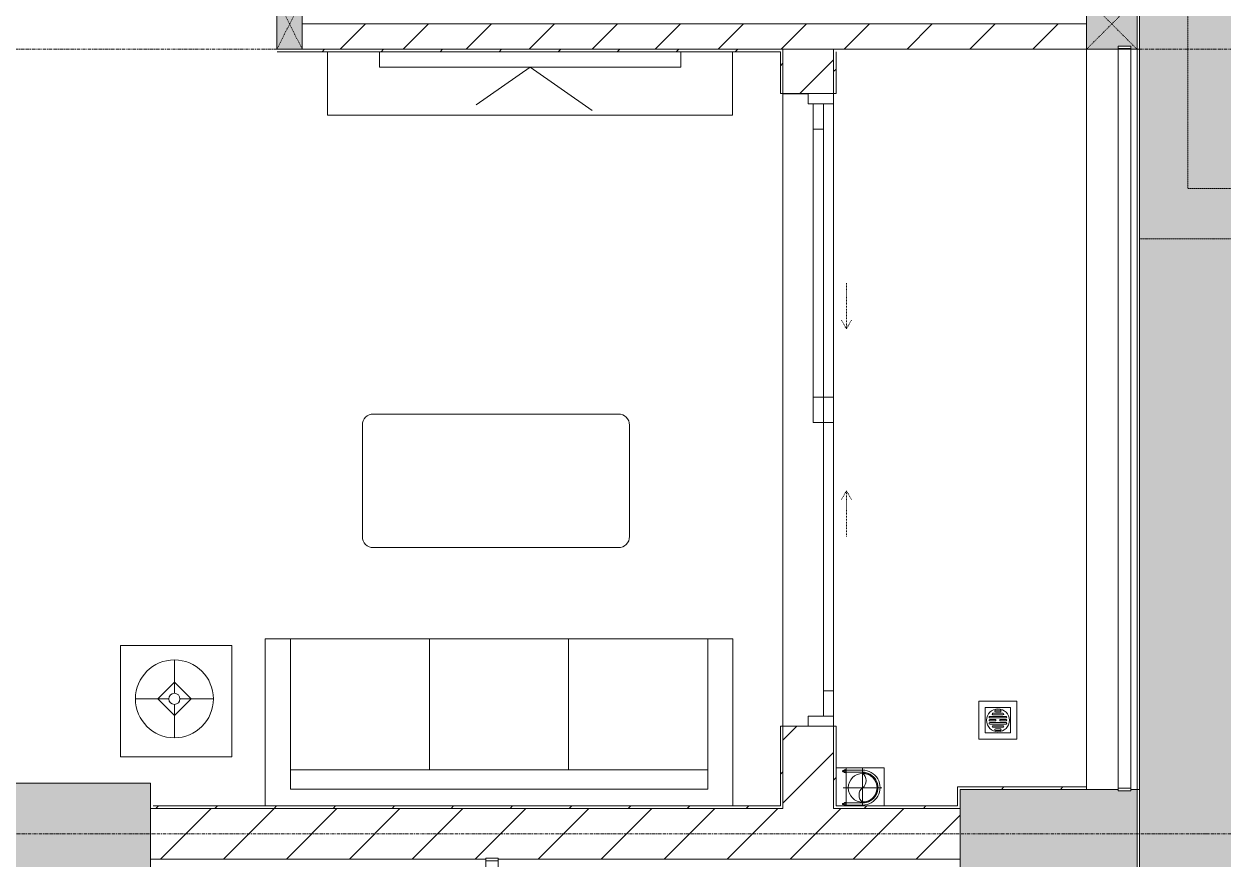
# Model space of a CAD drawing. Header units: millimetres. Extents: x 5357 to 259384, y -16348 to 109893.
# Drawn here: x 122853 to 127592, y 45237 to 48537 of the extents above; entities that cross this region are included whole.
import ezdxf

# ---------------------------------------------------------------- set-up
doc = ezdxf.new("R2010")
doc.units = ezdxf.units.MM
for name, pattern in [('Dash', [6, 3, -3]), ('Grid Line', [22.225, 12.7, -3.175, 3.175, -3.175]), ('IMPORT-CENTER _3_', [10.16, 6.35, -1.27, 1.27, -1.27]), ('IMPORT-NCV_MAT BANG DAM SAN TANG 1$0$BEAM HIDEN_DBIM', [1.5875, 1.058333, -0.529167])]:
    doc.linetypes.add(name, pattern=pattern)
for name, color, linetype, lineweight in [('0-1', 7, 'Continuous', 5), ('A-DOOR', 31, 'Continuous', 9), ('A-DOOR-FRAM', 31, 'Continuous', 9), ('A-DOOR-HDLN', 31, 'Dash', 9), ('A-FLOR-1', 53, 'Continuous', 9), ('A-FLOR-HRAL', 11, 'Continuous', 9), ('A-FLOR-HRAL-1', 254, 'Continuous', 9), ('A-FLOR-HRAL-2', 53, 'Continuous', 9), ('A-FLOR-PATT', 8, 'Continuous', 9), ('A-WALL', 113, 'Continuous', 9), ('A-WALL-1', 9, 'Continuous', 18), ('A-WALL-3', 113, 'Continuous', 18), ('A-WALL-PATT', 111, 'Continuous', 9), ('A-WALL-PATT-1', 10, 'Continuous', 9), ('A-WALL-PATT-2', 53, 'Continuous', 9), ('G-IMPT', 8, 'Continuous', 9), ('G-IMPT-2', 8, 'IMPORT-CENTER _3_', 9), ('G-IMPT-3', 8, 'IMPORT-NCV_MAT BANG DAM SAN TANG 1$0$BEAM HIDEN_DBIM', 9), ('I-FURN', 30, 'Continuous', 9), ('I-FURN-1', 254, 'Continuous', 9), ('I-WALL-1', 9, 'Continuous', 18), ('M-EQPM', 50, 'Continuous', 9), ('S-COLS-1', 253, 'Continuous', 5), ('S-COLS-2', 9, 'Continuous', 18), ('S-COLS-3', 53, 'Continuous', 9), ('S-COLS-4', 254, 'Continuous', 9), ('S-COLS-5', 52, 'Continuous', 18), ('S-COLS-6', 52, 'Dash', 9), ('S-COLS-HDLN', 52, 'Dash', 9), ('S-COLS-HDLN-1', 53, 'Dash', 9), ('S-GRID-1', 1, 'Grid Line', 9)]:
    doc.layers.add(name, color=color, linetype=linetype, lineweight=lineweight)
pattern_1 = [(45, (0, 0), (-124.4508, 124.4508), [])]
pattern_2 = [(45, (0, 0), (-116.67262, 116.67262), [])]

# ---------------------------------------------------------------- blocks, each defined once
blk = doc.blocks.new('M_Concrete-Rectangular-Column2 - 400x1300-812637-TKCS_MB CẢNH QUAN CÂY XANH')
at = {"layer": 'S-COLS-3'}
blk.add_hatch(color=256, dxfattribs=at).paths.add_polyline_path([(-650, 200), (-650, -200), (650, -200), (650, 200), (163.7, 200)])
at = {"layer": 'S-COLS-2'}
for p, q in [((-650, 200), (650, 200)), ((-650, -200), (-650, 200)), ((650, 200), (650, -200)), ((650, -200), (-650, -200))]:
    blk.add_line(p, q, dxfattribs=at)
blk = doc.blocks.new('NCV_TKTC_KET CAU_rvt-1-TKCS_MB CẢNH QUAN CÂY XANH')
at = {"layer": 'S-COLS-1'}
blk.add_hatch(color=256, dxfattribs=at).paths.add_polyline_path([(127227.6, 45161.9), (127252.6, 45161.9), (127252.6, 45511.9), (127227.6, 45511.9), (127227.6, 45506.9), (127177.6, 45506.9), (127177.6, 45511.9), (126552.6, 45511.9), (126552.6, 45161.9), (127177.6, 45161.9)])
at = {"layer": 'S-COLS-2'}
for p, q in [((127177.6, 45511.9), (126552.6, 45511.9)), ((126552.6, 45511.9), (126552.6, 45161.9)), ((127252.6, 45511.9), (127227.6, 45511.9)), ((127252.6, 45161.9), (127252.6, 45511.9))]:
    blk.add_line(p, q, dxfattribs=at)
at = {"layer": 'S-COLS-3'}
blk.add_blockref('M_Concrete-Rectangular-Column2 - 400x1300-812637-TKCS_MB CẢNH QUAN CÂY XANH', (122702.6, 45336.9), dxfattribs=at)
blk = doc.blocks.new('G1_SOF - BO TRU - 100x200-V59-TKCS_MB CẢNH QUAN CÂY XANH')
at = {"layer": 'S-COLS-3'}
blk.add_hatch(color=256, dxfattribs=at).paths.add_polyline_path([(-50, -100), (50, -100), (50, 100), (-50, 100)])
at = {"layer": 'S-COLS-2'}
for p, q in [((-50, 100), (50, 100)), ((-50, -100), (-50, 100)), ((50, 100), (50, -100)), ((50, -100), (-50, -100))]:
    blk.add_line(p, q, dxfattribs=at)
at = {"layer": 'S-COLS-HDLN-1'}
for p, q in [((50, -100), (-50, 100)), ((-50, -100), (50, 100))]:
    blk.add_line(p, q, dxfattribs=at)
blk = doc.blocks.new('LOBBY_SOFA_1 - LOBBY_SOFA_1-851489-TKCS_MB CẢNH QUAN CÂY XANH')
at = {"layer": 'I-FURN'}
for p, q in [((-2128.3, 1548.5), (-1160.3, 1548.5)), ((-2172.3, 1064.5), (-2172.3, 1504.5)), ((-1116.3, 1504.5), (-1116.3, 1064.5)), ((-1160.3, 1020.5), (-2128.3, 1020.5)), ((-2688.2, 633.5), (-3128.2, 633.5)), ((-3128.2, 633.5), (-3128.2, 193.5)), ((-2688.2, 193.5), (-2688.2, 633.5)), ((-2556, 660), (-708, 660)), ((-2556, 0), (-2556, 660)), ((-2457, 66), (-2457, 660)), ((-1907, 143), (-1907, 660)), ((-1357, 143), (-1357, 660)), ((-807, 660), (-807, 66)), ((-708, 660), (-708, 0)), ((-2915.4, 445), (-2915.4, 577)), ((-2981.4, 423), (-2915.4, 489)), ((-2915.4, 489), (-2849.4, 423)), ((-2937.4, 423), (-3069.4, 423)), ((-2915.4, 357), (-2981.4, 423)), ((-2849.4, 423), (-2915.4, 357)), ((-2915.4, 269), (-2915.4, 401)), ((-2893.4, 423), (-2761.4, 423)), ((-3128.2, 193.5), (-2688.2, 193.5)), ((-807, 143), (-2457, 143)), ((-807, 66), (-2457, 66))]:
    blk.add_line(p, q, dxfattribs=at)
for radius in [154, 22]:
    blk.add_circle((-2915.4, 423), radius, dxfattribs=at)
for centre, start, end in [((-2128.3, 1504.5), 90, 180), ((-1160.3, 1504.5), 0, 90), ((-2128.3, 1064.5), 180, 270), ((-1160.3, 1064.5), 270, 0)]:
    blk.add_arc(centre, 44, start, end, dxfattribs=at)
at = {"layer": 'I-FURN-1'}
for p, q in [((-2128.3, 1548.5), (-1160.3, 1548.5)), ((-2172.3, 1064.5), (-2172.3, 1504.5)), ((-1116.3, 1504.5), (-1116.3, 1064.5)), ((-1160.3, 1020.5), (-2128.3, 1020.5)), ((-3128.2, 633.5), (-2688.2, 633.5)), ((-3128.2, 193.5), (-3128.2, 633.5)), ((-2688.2, 633.5), (-2688.2, 193.5)), ((-2556, 660), (-708, 660)), ((-2556, 0), (-2556, 660)), ((-708, 660), (-708, 0)), ((-2688.2, 193.5), (-3128.2, 193.5))]:
    blk.add_line(p, q, dxfattribs=at)
for centre, start, end in [((-2128.3, 1504.5), 90, 180), ((-1160.3, 1504.5), 0, 90), ((-2128.3, 1064.5), 180, 270), ((-1160.3, 1064.5), 270, 0)]:
    blk.add_arc(centre, 44, start, end, dxfattribs=at)
blk = doc.blocks.new('RES_BAN AN - RES_BAN AN-850636-TKCS_MB CẢNH QUAN CÂY XANH')
at = {"layer": 'I-FURN-1'}
for p, q in [((0, 250), (1600, 250)), ((0, 0), (0, 250)), ((1600, 250), (1600, 0))]:
    blk.add_line(p, q, dxfattribs=at)
blk = doc.blocks.new('KE TIVI-2 - KE TIVI-2-850637-TKCS_MB CẢNH QUAN CÂY XANH')
at = {"layer": 'I-FURN-1'}
for p, q in [((0, 60), (-245.7, 232.1)), ((213, 209.1), (0, 60)), ((-595.6, 60), (595.6, 60)), ((-595.6, 0), (-595.6, 60)), ((595.6, 60), (595.6, 0))]:
    blk.add_line(p, q, dxfattribs=at)
blk = doc.blocks.new('Railing - 50 x 10mm-457210-TKCS_MB CẢNH QUAN CÂY XANH')
at = {"layer": 'A-FLOR-HRAL-2'}
for p, q in [((25, 5), (-25, 5)), ((-25, 5), (-25, -5)), ((25, -5), (25, 5)), ((-25, -5), (25, -5))]:
    blk.add_line(p, q, dxfattribs=at)
blk = doc.blocks.new('Railing - Railing-852084-TKCS_MB CẢNH QUAN CÂY XANH')
at = {"layer": 'A-FLOR-HRAL-2'}
for p, q in [((101769.1, 35969.6), (101769.1, 34280.8)), ((101819.1, 34280.8), (101819.1, 35969.6))]:
    blk.add_line(p, q, dxfattribs=at)
at = {"extrusion": (0, 0, -1), "zscale": -1}
for p in [(-101794.1, 35974.6), (-101794.1, 34275.8)]:
    blk.add_blockref('Railing - 50 x 10mm-457210-TKCS_MB CẢNH QUAN CÂY XANH', p, dxfattribs=at)
blk = doc.blocks.new('NCV_TKTC_TANG 1_rvt-1-TKCS_MB CẢNH QUAN CÂY XANH')
at = {"layer": 'A-WALL-PATT-1'}
h = blk.add_hatch(dxfattribs=at)
h.set_pattern_fill('FP_2', color=256, style=0, pattern_type=2)
h.set_pattern_definition(pattern_1)
h.paths.add_polyline_path([(123952.6, 48436.9), (127052.6, 48436.9), (127052.6, 48536.9), (123952.6, 48536.9)])
at = {"layer": 'A-WALL-PATT-2'}
h = blk.add_hatch(dxfattribs=at)
h.set_pattern_fill('FP_10', color=256, style=0, pattern_type=2)
h.set_pattern_definition(pattern_2)
h.paths.add_polyline_path([(125852.6, 48426.9), (125852.6, 48436.9), (123852.9, 48436.9), (123852.9, 48426.9), (125842.6, 48426.9)])
h = blk.add_hatch(dxfattribs=at)
h.set_pattern_fill('FP_10', color=256, style=0, pattern_type=2)
h.set_pattern_definition(pattern_2)
h.paths.add_polyline_path([(125842.6, 45446.9), (125852.6, 45446.9), (125852.6, 45762.4), (125842.6, 45762.4)])
h.paths.add_polyline_path([(125852.6, 48262.4), (125852.6, 48426.9), (125842.6, 48426.9), (125842.6, 48262.4)])
h = blk.add_hatch(dxfattribs=at)
h.set_pattern_fill('FP_10', color=256, style=0, pattern_type=2)
h.set_pattern_definition(pattern_2)
h.paths.add_polyline_path([(126062.6, 45436.9), (126062.6, 45761.9), (126052.6, 45761.9), (126052.6, 45436.9)])
h.paths.add_polyline_path([(126062.6, 48261.9), (126062.6, 48426.9), (126052.6, 48426.9), (126052.6, 48261.9)])
h = blk.add_hatch(dxfattribs=at)
h.set_pattern_fill('FP_10', color=256, style=0, pattern_type=2)
h.set_pattern_definition(pattern_2)
h.paths.add_polyline_path([(126552.6, 45511.9), (127052.6, 45511.9), (127052.6, 45521.9), (126542.6, 45521.9), (126542.6, 45511.9)])
h = blk.add_hatch(dxfattribs=at)
h.set_pattern_fill('FP_10', color=256, style=0, pattern_type=2)
h.set_pattern_definition(pattern_2)
h.paths.add_polyline_path([(123352.6, 45436.9), (125852.6, 45436.9), (125852.6, 45446.9), (123352.6, 45446.9)])
h = blk.add_hatch(dxfattribs=at)
h.set_pattern_fill('FP_10', color=256, style=0, pattern_type=2)
h.set_pattern_definition(pattern_2)
h.paths.add_polyline_path([(126552.6, 45436.9), (126552.6, 45446.9), (126062.6, 45446.9), (126062.6, 45436.9), (126400.5, 45436.9)])
at = {"layer": 'A-FLOR-1'}
for p, q in [((125852.6, 45762.4), (125852.6, 48261.9)), ((125952.6, 48260.3), (125852.6, 48260.3)), ((125852.6, 48260.3), (125852.6, 45762.4)), ((126052.6, 47061.9), (126052.6, 48221.9))]:
    blk.add_line(p, q, dxfattribs=at)
at = {"layer": 'A-WALL-1'}
for p, q in [((127052.6, 48536.9), (123952.6, 48536.9)), ((127052.6, 48436.9), (127052.6, 48536.9)), ((123952.6, 48436.9), (127052.6, 48436.9))]:
    blk.add_line(p, q, dxfattribs=at)
at = {"layer": 'I-WALL-1'}
for p, q in [((123852.9, 48426.9), (125842.6, 48426.9)), ((125852.6, 48436.9), (123952.6, 48436.9)), ((125842.6, 48426.9), (125842.6, 48262.4)), ((125852.6, 48426.9), (125852.6, 48436.9)), ((125852.6, 48262.4), (125852.6, 48426.9)), ((126052.6, 48426.9), (126052.6, 48261.9)), ((126062.6, 48261.9), (126062.6, 48426.9)), ((125842.6, 48262.4), (125852.6, 48262.4)), ((126052.6, 48261.9), (126062.6, 48261.9)), ((125842.6, 45762.4), (125842.6, 45446.9)), ((125852.6, 45762.4), (125842.6, 45762.4)), ((125852.6, 45446.9), (125852.6, 45762.4)), ((126052.6, 45761.9), (126052.6, 45436.9)), ((126062.6, 45761.9), (126052.6, 45761.9)), ((126062.6, 45446.9), (126062.6, 45761.9)), ((127052.6, 45521.9), (126542.6, 45521.9)), ((126542.6, 45521.9), (126542.6, 45511.9)), ((126542.6, 45511.9), (126542.6, 45446.9)), ((126552.6, 45511.9), (127052.6, 45511.9)), ((126552.6, 45446.9), (126552.6, 45511.9)), ((127052.6, 45511.9), (127052.6, 45521.9)), ((123352.6, 45436.9), (125852.6, 45436.9)), ((125842.6, 45446.9), (123362.6, 45446.9)), ((125852.6, 45436.9), (125852.6, 45446.9)), ((126052.6, 45436.9), (126062.6, 45436.9)), ((126542.6, 45446.9), (126062.6, 45446.9)), ((126062.6, 45436.9), (126552.6, 45436.9)), ((126552.6, 45436.9), (126552.6, 45446.9))]:
    blk.add_line(p, q, dxfattribs=at)
at = {"layer": 'A-FLOR-HRAL-1'}
blk.add_blockref('Railing - Railing-852084-TKCS_MB CẢNH QUAN CÂY XANH', (22908.5, 9260.7), dxfattribs=at)
at = {"layer": 'I-FURN-1', "rotation": 180}
for name, p in [('RES_BAN AN - RES_BAN AN-850636-TKCS_MB CẢNH QUAN CÂY XANH', (125652.9, 48426.9)), ('KE TIVI-2 - KE TIVI-2-850637-TKCS_MB CẢNH QUAN CÂY XANH', (124852.9, 48426.9))]:
    blk.add_blockref(name, p, dxfattribs=at)
at = {"layer": 'I-FURN-1'}
blk.add_blockref('LOBBY_SOFA_1 - LOBBY_SOFA_1-851489-TKCS_MB CẢNH QUAN CÂY XANH', (126362.6, 45446.9), dxfattribs=at)
at = {"layer": 'S-COLS-4', "rotation": 180}
blk.add_blockref('G1_SOF - BO TRU - 100x200-V59-TKCS_MB CẢNH QUAN CÂY XANH', (123902.6, 48536.9), dxfattribs=at)
blk = doc.blocks.new('TKTC_XREF_251221_MB TANG 1 - TKTC_XREF_260130_MB TANG 1_dwg_THU NUOC - THU NUOC-444531-TKCS_MB TẦNG 1-4202124-TKCS_MB CẢNH QUAN CÂY XANH')
at = {"layer": 'M-EQPM'}
for p, q in [((-23.3, 10.8), (40.9, 10.8)), ((40.9, 4.8), (-23.3, 4.8)), ((-11, 23.3), (28.5, 23.3)), ((28.5, 17.3), (-11, 17.3)), ((-1.1, 35.6), (18.5, 35.6)), ((18.5, 29.6), (-1.1, 29.6)), ((-23.3, -13.6), (40.9, -13.6)), ((40.9, -19.6), (-23.3, -19.6)), ((-11, -26.1), (28.5, -26.1)), ((28.5, -32.1), (-11, -32.1)), ((-1.1, -38.5), (18.5, -38.5)), ((18.5, -44.5), (-1.1, -44.5))]:
    blk.add_line(p, q, dxfattribs=at)
at = {"layer": 'M-EQPM', "flags": 128}
for points in [[(83.7, -79.4), (83.7, 70.6), (-66.3, 70.6), (-66.3, -79.4)], [(58.7, -54.4), (58.7, 45.6), (-41.3, 45.6), (-41.3, -54.4)]]:
    blk.add_lwpolyline(points, close=True, dxfattribs=at)
for points in [[(-23.3, -1.2), (0.7, -1.2), (0.7, -7.2), (-23.3, -7.2)], [(40.9, -7.2), (16.7, -7.2), (16.7, -1.2), (40.9, -1.2)]]:
    blk.add_lwpolyline(points, dxfattribs=at)
at = {"layer": 'M-EQPM'}
for centre, radius, start, end in [((8.7, -4.4), 45, 360, 180), ((8.7, -4.4), 45, 360, 180), ((-23.3, 7.8), 3, 90, 270), ((-11, 20.3), 3, 90, 270), ((-1.1, 32.6), 3, 90, 270), ((18.5, 32.6), 3, 270, 90), ((28.5, 20.3), 3, 270, 90), ((40.9, 7.8), 3, 270, 90), ((8.7, -4.4), 45, 180, 360), ((8.7, -4.4), 45, 180, 360), ((-23.3, -4.2), 3, 90, 270), ((-23.3, -16.6), 3, 90, 270), ((-11, -29.1), 3, 90, 270), ((-1.1, -41.5), 3, 90, 270), ((18.5, -41.5), 3, 270, 90), ((28.5, -29.1), 3, 270, 90), ((40.9, -4.2), 3, 270, 90), ((40.9, -16.6), 3, 270, 90)]:
    blk.add_arc(centre, radius, start, end, dxfattribs=at)
blk = doc.blocks.new('TKTC_XREF_251221_MB TANG 1 - TKTC_XREF_260130_MB TANG 1_dwg_CUM U_DN100-V233-TKCS_MB CẢNH QUAN CÂY XANH')
at = {"layer": 'G-IMPT'}
blk.add_hatch(color=256, dxfattribs=at).paths.add_polyline_path([(0, 61), (15.8, 58.9), (30.5, 52.8), (43.1, 43.1), (52.8, 30.5), (58.9, 15.8), (61, 0), (58.9, -15.8), (52.8, -30.5), (43.1, -43.1), (30.5, -52.8), (15.8, -58.9), (0, -61), (0, -57), (14.8, -55.1), (28.5, -49.4), (40.3, -40.3), (49.4, -28.5), (55.1, -14.8), (57, 0), (55.1, 14.8), (49.4, 28.5), (40.3, 40.3), (28.5, 49.4), (14.8, 55.1), (0, 57)])
for p, q in [((-79.1, 66.6), (-79.1, 63.4)), ((-76.6, 66.6), (-76.6, 63.4)), ((-74.6, 66.6), (-74.6, 63.4)), ((-72.7, 69.3), (-72.7, 60.7)), ((-66.9, 67.9), (-71.7, 67.9)), ((-66.9, 62.1), (-71.7, 62.1)), ((-66.9, 70.8), (-66.9, 72.7)), ((-65, 69), (0, 69)), ((-79.1, -63.4), (-79.1, -66.6)), ((-76.6, -63.4), (-76.6, -66.6)), ((-74.6, -63.4), (-74.6, -66.6)), ((-72.7, -60.7), (-72.7, -69.3)), ((-66.9, -62.1), (-71.7, -62.1)), ((-66.9, -67.9), (-71.7, -67.9)), ((-65, -69), (0, -69))]:
    blk.add_line(p, q, dxfattribs=at)
at = {"layer": 'G-IMPT', "flags": 128}
for points in [[(-72.7, 67.6), (-78.1, 67.6), (-78.1, 62.4), (-72.7, 62.4)], [(-71.7, 59.2), (-66.9, 59.2), (-66.9, 70.8), (-71.7, 70.8)], [(-65, 72.5), (-65, 57.3), (-66.9, 57.3), (-66.9, 59.2)], [(-65, 61), (0, 61), (0, 57)], [(-72.7, -62.4), (-78.1, -62.4), (-78.1, -67.6), (-72.7, -67.6)], [(-71.7, -70.8), (-66.9, -70.8), (-66.9, -59.2), (-71.7, -59.2)], [(-66.9, -59.2), (-66.9, -57.3), (-65, -57.3), (-65, -72.7), (-66.9, -72.7), (-66.9, -70.8)], [(-65, -61), (0, -61), (0, -57)]]:
    blk.add_lwpolyline(points, dxfattribs=at)
at = {"layer": 'G-IMPT'}
for centre, radius, start, end in [((-78.1, 66.6), 0.96, 90, 180), ((-78.1, 63.4), 0.96, 180, 270), ((-71.1, 69.3), 1.56, 112.6199, 247.3801), ((-67.9, 65), 4.8, 143.1301, 216.8699), ((-71.1, 60.7), 1.56, 112.6199, 247.3801), ((0, 0), 69, 270, 90), ((0, 0), 61, 270, 90), ((0, 0), 57, 270, 90), ((-78.1, -63.4), 0.96, 90, 180), ((-78.1, -66.6), 0.96, 180, 270), ((-71.1, -60.7), 1.56, 112.6199, 247.3801), ((-67.9, -65), 4.8, 143.1301, 216.8699), ((-71.1, -69.3), 1.56, 112.6199, 247.3801)]:
    blk.add_arc(centre, radius, start, end, dxfattribs=at)
blk = doc.blocks.new('TKTC_XREF_251221_MB TANG 1 - TKTC_XREF_260130_MB TANG 1_dwg_$cc-V234-TKCS_MB CẢNH QUAN CÂY XANH')
at = {"layer": 'G-IMPT'}
blk.add_circle((0, 0), 0.5, dxfattribs=at)
for centre, radius, start, end in [((0, 0), 0.5, 90, 270), ((0.188, 0.25), 0.313, 126.8699, 233.1301), ((-0.188, -0.25), 0.313, 306.8699, 53.1301)]:
    blk.add_arc(centre, radius, start, end, dxfattribs=at)
at = {"layer": 'G-IMPT-2'}
for p, q in [((0, -0.628), (0, 0.673)), ((-0.673, 0), (0.673, 0))]:
    blk.add_line(p, q, dxfattribs=at)
blk = doc.blocks.new('TKTC_XREF_251221_MB TANG 1 - TKTC_XREF_260130_MB TANG 1_dwg-4202109-TKCS_MB CẢNH QUAN CÂY XANH')
at = {"layer": 'G-IMPT', "flags": 128}
for points in [[(-77089.1, -355749.4), (-77049.2, -355749.7), (-77049.2, -355899.7)], [(-76899.4, -355899.7), (-76899.4, -355749.5), (-77049.1, -355749.5), (-77049.1, -355899.7)]]:
    blk.add_lwpolyline(points, dxfattribs=at)
at = {"extrusion": (0, 0, -1), "zscale": -1}
blk.add_blockref('TKTC_XREF_251221_MB TANG 1 - TKTC_XREF_260130_MB TANG 1_dwg_THU NUOC - THU NUOC-444531-TKCS_MB TẦNG 1-4202124-TKCS_MB CẢNH QUAN CÂY XANH', (76440.4, -355557), dxfattribs=at)
at = {"extrusion": (0, 0, -1)}
for name, p, xscale, yscale, zscale, rotation in [('TKTC_XREF_251221_MB TANG 1 - TKTC_XREF_260130_MB TANG 1_dwg_CUM U_DN100-V233-TKCS_MB CẢNH QUAN CÂY XANH', (76984.1, -355827.4), 0.9975000000000006, 0.9975000000000006, -0.9975000000000006, 180.000991338195), ('TKTC_XREF_251221_MB TANG 1 - TKTC_XREF_260130_MB TANG 1_dwg_$cc-V234-TKCS_MB CẢNH QUAN CÂY XANH', (76984.1, -355828.3), 113.7150000000073, 113.7150000000073, -113.7150000000073, 359.9990086636432)]:
    blk.add_blockref(name, p, dxfattribs=dict(at, xscale=xscale, yscale=yscale, zscale=zscale, rotation=rotation))
blk = doc.blocks.new('TKTC_XREF_251221_MB TANG 1 - TKTC_XREF_251221_MB TANG 1-2038492-TKCS_MB CẢNH QUAN CÂY XANH')
blk.add_blockref('TKTC_XREF_251221_MB TANG 1 - TKTC_XREF_260130_MB TANG 1_dwg-4202109-TKCS_MB CẢNH QUAN CÂY XANH', (169499.1, 384109.7))
blk = doc.blocks.new('TKCS_NAP THAM BE TU HOAI 1_260107 - TKCS_XREF_251221_NAP THAM BE TU HOAI 1_dwg-V430-TKCS_MB CẢNH QUAN CÂY XANH')
at = {"layer": 'G-IMPT'}
for p, q in [((-169657.4, 148869.5), (-170240.8, 148286.2)), ((-170240.8, 148869.5), (-169657.4, 148286.2)), ((-171257.4, 147069.6), (-171840.7, 146486.3)), ((-171840.7, 147069.6), (-171257.4, 146486.3)), ((-169657.4, 147068), (-170240.7, 146484.6)), ((-170240.7, 147068), (-169657.4, 146484.6)), ((-171257.4, 145669.6), (-171840.7, 145086.3)), ((-171840.7, 145669.6), (-171257.4, 145086.3))]:
    blk.add_line(p, q, dxfattribs=at)
at = {"layer": 'G-IMPT', "flags": 128}
for points in [[(-169649.1, 148277.8), (-170249.1, 148277.8), (-170249.1, 148877.8), (-169649.1, 148877.8)], [(-169699.1, 148327.8), (-170199.1, 148327.8), (-170199.1, 148827.8), (-169699.1, 148827.8)], [(-171249, 146477.9), (-171849, 146477.9), (-171849, 147077.9), (-171249, 147077.9)], [(-169649, 146476.3), (-170249, 146476.3), (-170249, 147076.3), (-169649, 147076.3)], [(-171299, 146527.9), (-171799, 146527.9), (-171799, 147027.9), (-171299, 147027.9)], [(-169699, 146526.3), (-170199, 146526.3), (-170199, 147026.3), (-169699, 147026.3)], [(-171249, 145077.9), (-171849, 145077.9), (-171849, 145677.9), (-171249, 145677.9)], [(-171299, 145127.9), (-171799, 145127.9), (-171799, 145627.9), (-171299, 145627.9)]]:
    blk.add_lwpolyline(points, close=True, dxfattribs=at)
at = {"layer": 'G-IMPT-3'}
for p, q in [((-173699, 147227.9), (-169699, 147227.9)), ((-173699, 147027.9), (-169699, 147027.9)), ((-171299, 147027.9), (-171299, 144427.9)), ((-171099, 147027.9), (-171099, 144427.9)), ((-173699, 145827.9), (-171299, 145827.9)), ((-173699, 145627.9), (-171299, 145627.9)), ((-173899, 144227.9), (-169509, 144227.9))]:
    blk.add_line(p, q, dxfattribs=at)
at = {"layer": 'G-IMPT-3', "flags": 128}
blk.add_lwpolyline([(-169499, 148277.5), (-169499, 149027.9), (-173899, 149027.9), (-173899, 144227.9)], dxfattribs=at)
blk.add_lwpolyline([(-173699, 144427.9), (-169699, 144427.9), (-169699, 148827.9), (-173699, 148827.9)], close=True, dxfattribs=at)
blk = doc.blocks.new('TKCS_NAP THAM BE TU HOAI 1_260107 - NẮP THĂM BỂ XLNT-2658699-TKCS_MB CẢNH QUAN CÂY XANH')
at = {"extrusion": (0, 0, -1), "zscale": -1, "rotation": 180}
blk.add_blockref('TKCS_NAP THAM BE TU HOAI 1_260107 - TKCS_XREF_251221_NAP THAM BE TU HOAI 1_dwg-V430-TKCS_MB CẢNH QUAN CÂY XANH', (-173899, 144227.9), dxfattribs=at)
blk = doc.blocks.new('G1_SOF - BO TRU - 200x200-3051103-TKCS_MB CẢNH QUAN CÂY XANH')
at = {"layer": 'S-COLS-HDLN'}
for p, q in [((-100, -100), (100, 100)), ((100, -100), (-100, 100))]:
    blk.add_line(p, q, dxfattribs=at)
blk = doc.blocks.new('Railing - 50 x 10mm-1251311-TKCS_MB CẢNH QUAN CÂY XANH')
at = {"layer": 'A-FLOR-HRAL'}
for p, q in [((25, 5), (-25, 5)), ((-25, 5), (-25, -5)), ((25, -5), (25, 5)), ((-25, -5), (25, -5))]:
    blk.add_line(p, q, dxfattribs=at)
blk = doc.blocks.new('Railing - Railing-3224954-TKCS_MB CẢNH QUAN CÂY XANH')
at = {"layer": 'A-FLOR-HRAL'}
for p, q in [((127177.6, 48436.9), (127177.6, 45516.9)), ((127227.6, 45516.9), (127227.6, 48436.9))]:
    blk.add_line(p, q, dxfattribs=at)
at = {"extrusion": (0, 0, -1), "zscale": -1}
for p in [(-127202.6, 48444.5), (-127202.6, 45511.9)]:
    blk.add_blockref('Railing - 50 x 10mm-1251311-TKCS_MB CẢNH QUAN CÂY XANH', p, dxfattribs=at)
blk = doc.blocks.new('DEG_02-DEG_03 - DEG_02-2500x2400mm-CỬA ĐI 02 CÁNH TRƯỢT-841416-TKCS_MB CẢNH QUAN CÂY XANH')
at = {"layer": 'A-DOOR'}
for p, q in [((-50, -60), (-50, -20)), ((-50, -20), (50, -20)), ((50, -20), (50, -60)), ((1110, -20), (50, -20)), ((1110, -60), (1110, -20)), ((1110, -20), (1210, -20)), ((1210, -20), (1210, -60)), ((-1210, -100), (-1210, -60)), ((-1210, -60), (-1110, -60)), ((-1110, -60), (-1110, -100)), ((-50, -60), (-1110, -60)), ((50, -60), (-50, -60)), ((-50, -100), (-50, -60)), ((-50, -60), (50, -60)), ((50, -60), (1110, -60)), ((50, -60), (50, -100)), ((1210, -60), (1110, -60)), ((-1110, -100), (-1210, -100)), ((-1110, -100), (-50, -100)), ((50, -100), (-50, -100))]:
    blk.add_line(p, q, dxfattribs=at)
at = {"layer": 'A-DOOR-FRAM'}
for p, q in [((-1250, 0), (-1210, 0)), ((-1250, -100), (-1250, 0)), ((-1210, 0), (-1210, -100)), ((1210, -100), (1210, 0)), ((1210, 0), (1250, 0)), ((1250, 0), (1250, -100)), ((-1210, -100), (-1250, -100)), ((1250, -100), (1210, -100))]:
    blk.add_line(p, q, dxfattribs=at)
at = {"layer": 'A-DOOR-HDLN'}
for p, q in [((-320.4, -151.1), (-355, -131.1)), ((320.4, -151.1), (355, -131.1)), ((-500.4, -151.1), (-320.4, -151.1)), ((-320.4, -151.1), (-355, -171.1)), ((320.4, -151.1), (355, -171.1)), ((500.4, -151.1), (320.4, -151.1))]:
    blk.add_line(p, q, dxfattribs=at)

msp = doc.modelspace()

# ---------------------------------------------------------------- hatches: boundary and pattern name
at = {"layer": 'A-FLOR-PATT'}
h = msp.add_hatch(dxfattribs=at)
h.set_pattern_fill('FP_23', color=256, style=0, pattern_type=2)
h.set_pattern_definition([(0, (167.64, 11.2), (558.8, 558.8), [83.82, -16.764, 22.352, -16.764, -419.1]), (0, (167.64, 11.2), (558.8, 558.8), [-139.7, 83.82, -335.28]), (0, (139.7, 27.94), (558.8, 558.8), [55.88, -41.91, 83.82, -41.91, -335.28]), (0, (139.7, 27.94), (558.8, 558.8), [-223.52, 55.88, -279.4]), (0, (335.3, 251.46), (558.8, 558.8), [69.85, -27.94, 69.85, -391.16]), (0, (55.9, 363.2), (558.8, 558.8), [27.94, -55.88, 27.94, -447.04]), (90, (111.76, 363.2), (-558.8, 558.8), [50.292, -508.508]), (90, (279.4, 27.94), (-558.8, 558.8), [55.88, -502.92]), (90, (419.1, 251.46), (-558.8, 558.8), [55.88, -502.92]), (45, (352.04, 22.35), (0, 558.7996), [55.88, -734.383]), (135, (206.76, 22.35), (-558.7996, 0), [55.88, -734.383]), (63.435, (335.28, 25.15), (-0.0005, 558.8001), [55.88, -1193.635]), (75.964, (307.34, 27.94), (-0.00237, 558.80038), [55.88, -2248.111]), (75.964, (447.04, 251.46), (-0.00237, 558.80038), [44.704, -2259.287]), (75.964, (122.94, 363.22), (-0.00237, 558.80038), [39.116, -2264.875]), (104.036, (251.46, 27.94), (0.00237, 558.80038), [55.88, -2248.111]), (104.036, (391.16, 251.46), (0.00237, 558.80038), [44.704, -2259.287]), (104.036, (100.58, 363.22), (0.00237, 558.80038), [39.116, -2264.875]), (116.565, (223.52, 25.15), (0.0005, 558.8001), [55.88, -1193.634])])
h.paths.add_polyline_path([(127279.7, 17346.9), (128821.3, 17348), (128913.1, 17354.5), (129012.7, 17373), (129095.6, 17396.9), (129203.1, 17443.5), (129291.6, 17495), (129356.5, 17541.1), (129431, 17607.6), (129497.5, 17682), (129555.2, 17763.4), (129603.5, 17850.8), (129641.7, 17943), (129669.3, 18038.9), (129686.7, 18149), (129691.6, 18236.9), (129691.6, 33727.4), (128462.6, 33727.4), (128462.6, 33737.4), (127262.6, 33737.4), (127262.6, 27336.9), (127252.6, 27336.9), (127252.6, 25721.9), (127262.6, 25721.9), (127262.6, 19136.9), (127252.6, 19136.9), (127252.6, 17346.9)])
h.paths.add_polyline_path([(127262.6, 37137.4), (129701.6, 37137.4), (129701.6, 40386.3), (129693.8, 40471.7), (129671.1, 40555.4), (129647.1, 40613.3), (129606.1, 40680.2), (129555.2, 40739.9), (129495.5, 40790.8), (129426.5, 40832.7), (129356.1, 40861.9), (129279.8, 40880.2), (129201.6, 40886.3), (128501.6, 40886.3), (128501.6, 61586.3), (129201.6, 61586.3), (129287, 61594.2), (129370.7, 61616.8), (129428.6, 61640.8), (129495.5, 61681.8), (129555.2, 61732.8), (129606.1, 61792.4), (129647.1, 61859.3), (129677.2, 61931.8), (129695.5, 62008.1), (129701.6, 62086.3), (129700.3, 74388.5), (129695.3, 74585.1), (129676.5, 74832.7), (129645.1, 75078.9), (129601.3, 75323.3), (129545.2, 75565.1), (129476.9, 75803.8), (129396.6, 76038.7), (129304.5, 76269.3), (129200.9, 76494.9), (129085.9, 76714.9), (128959, 76930.4), (128817.7, 77143.9), (128666.7, 77348.2), (128506.4, 77543.2), (128337.2, 77728.8), (128159.4, 77904.8), (127973.6, 78071), (127780.1, 78227), (127579.5, 78372.8), (127372.1, 78507.9), (127154.9, 78634.2), (126917.8, 78755.4), (126691.3, 78856.9), (126486.1, 78937.9), (126253.1, 79016.6), (126016.5, 79083.6), (125777.1, 79138.6), (125535.3, 79181.5), (125291.7, 79212.2), (125047, 79230.7), (124801.6, 79236.9), (118352.6, 79236.9), (118352.6, 78636.9), (118652.6, 78636.9), (118652.6, 78246.9), (122742.5, 78246.9), (122742.5, 78236.9), (122752.5, 78236.9), (122752.5, 79046.9), (125162.5, 79046.9), (125162.9, 78246.9), (127252.6, 78246.9), (127252.6, 76536.9), (127262.6, 76536.9), (127262.6, 69762.3), (127252.6, 69761.9), (127252.6, 68136.9), (127262.1, 68136.9), (127262.6, 61561.9), (127252.6, 61561.9), (127252.6, 59946.9), (127262.6, 59946.9), (127262.6, 53361.9), (127252.6, 53361.9), (127252.6, 51736.9), (127262.6, 51736.9), (127262.6, 45161.9), (127252.6, 45161.9), (127252.6, 43536.9), (127262.6, 43536.9), (127262.6, 37150.6)])
h.paths.add_polyline_path([(114552.6, 78246.9), (114552.6, 78636.9), (114552.6, 78639), (114552.6, 78649), (114852.6, 78649), (114852.6, 79318.2), (100352.6, 79318.2), (100172.4, 79311.5), (99993.1, 79291.8), (99836.3, 79264.3), (99668, 79222.6), (99503.1, 79169.4), (99342.2, 79104.8), (99165.7, 79017.6), (99035.8, 78943.1), (98891.7, 78846.8), (98754.7, 78740.6), (98625.3, 78625.3), (98504.2, 78501.2), (98392, 78369), (98301.8, 78246.9), (114542.6, 78246.9)])
at = {"layer": 'A-WALL-PATT'}
h = msp.add_hatch(dxfattribs=at)
h.set_pattern_fill('FP_1', color=256, style=0, pattern_type=2)
h.set_pattern_definition(pattern_1)
h.paths.add_polyline_path([(125852.6, 45436.9), (126052.6, 45436.9), (126052.6, 45761.9), (125852.6, 45761.9), (125852.6, 45721.9)])
h.paths.add_polyline_path([(125952.6, 48261.9), (126052.6, 48261.9), (126052.6, 48436.9), (125852.6, 48436.9), (125852.6, 48261.9)])
h = msp.add_hatch(dxfattribs=at)
h.set_pattern_fill('FP_1', color=256, style=0, pattern_type=2)
h.set_pattern_definition(pattern_1)
h.paths.add_polyline_path([(125190, 45236.9), (126552.6, 45236.9), (126552.6, 45436.9), (123352.6, 45436.9), (123352.6, 45236.9), (124677.6, 45236.9), (124677.6, 45240.3), (124727.6, 45240.3), (124727.6, 45236.9)])
at = {"layer": 'S-COLS-1'}
h = msp.add_hatch(color=256, dxfattribs=at)
h.paths.add_polyline_path([(127227.6, 48436.9), (127252.6, 48436.9), (127252.6, 48636.9), (127052.6, 48636.9), (127052.6, 48436.9), (127177.6, 48436.9)])
h.paths.add_polyline_path([(127227.6, 48439.5), (127177.6, 48439.5), (127177.6, 48449.5), (127227.6, 48449.5)])

# ---------------------------------------------------------------- linework, layer by layer
at = {"layer": 'A-WALL'}
for p, q in [((127052.6, 45521.9), (127052.6, 48436.9)), ((127252.6, 45511.9), (127252.6, 48436.9)), ((127262.6, 48436.9), (127262.6, 45511.5)), ((125852.6, 45762.4), (125852.6, 48261.9)), ((126052.6, 48221.9), (126052.6, 47061.9))]:
    msp.add_line(p, q, dxfattribs=at)
at = {"layer": 'A-WALL-3'}
for p, q in [((127252.6, 48636.9), (127252.6, 48436.9)), ((127262.6, 48436.9), (127262.6, 48636.9)), ((126052.6, 48436.9), (125852.6, 48436.9)), ((125852.6, 48436.9), (125852.6, 48261.9)), ((126052.6, 48261.9), (126052.6, 48436.9)), ((127252.6, 48436.9), (127262.6, 48436.9)), ((125852.6, 48261.9), (125952.6, 48261.9)), ((125952.6, 45761.9), (125852.6, 45761.9)), ((125852.6, 45761.9), (125852.6, 45436.9)), ((126052.6, 45436.9), (126052.6, 45761.9)), ((127262.6, 45511.5), (127252.6, 45511.5)), ((127252.6, 45511.5), (127252.6, 45161.9)), ((127262.6, 45161.9), (127262.6, 45511.5)), ((125852.6, 45436.9), (123352.6, 45436.9)), ((123352.6, 45436.9), (123352.6, 45236.9)), ((126552.6, 45436.9), (126052.6, 45436.9)), ((126552.6, 45236.9), (126552.6, 45436.9)), ((123352.6, 45236.9), (124677.6, 45236.9)), ((124727.6, 45236.9), (126552.6, 45236.9))]:
    msp.add_line(p, q, dxfattribs=at)
at = {"layer": 'S-COLS-5'}
for p, q in [((127052.6, 48636.9), (127052.6, 48436.9)), ((127252.6, 48436.9), (127252.6, 48636.9)), ((127052.6, 48436.9), (127252.6, 48436.9))]:
    msp.add_line(p, q, dxfattribs=at)
at = {"layer": 'S-GRID-1'}
for p, q in [((127252.6, 20960.6), (127252.6, 80482.7)), ((130319.3, 48436.9), (29351.8, 48436.9)), ((127525.3, 45336.9), (32145.8, 45336.9)), ((133025.3, 45336.9), (127525.3, 45336.9))]:
    msp.add_line(p, q, dxfattribs=at)

# ---------------------------------------------------------------- block references
at = {"layer": '0-1'}
for name in ['NCV_TKTC_KET CAU_rvt-1-TKCS_MB CẢNH QUAN CÂY XANH', 'NCV_TKTC_TANG 1_rvt-1-TKCS_MB CẢNH QUAN CÂY XANH']:
    msp.add_blockref(name, (0, 0), dxfattribs=at)
at = {"layer": 'A-DOOR', "rotation": 90.0000000000001}
msp.add_blockref('DEG_02-DEG_03 - DEG_02-2500x2400mm-CỬA ĐI 02 CÁNH TRƯỢT-841416-TKCS_MB CẢNH QUAN CÂY XANH', (125952.6, 47011.9), dxfattribs=at)
at = {"layer": 'A-FLOR-HRAL'}
msp.add_blockref('Railing - Railing-3224954-TKCS_MB CẢNH QUAN CÂY XANH', (0, 0), dxfattribs=at)
at = {"layer": 'M-EQPM'}
msp.add_blockref('TKTC_XREF_251221_MB TANG 1 - TKTC_XREF_251221_MB TANG 1-2038492-TKCS_MB CẢNH QUAN CÂY XANH', (33652.6, 17236.9), dxfattribs=at)
at = {"layer": 'M-EQPM', "rotation": 180}
msp.add_blockref('TKCS_NAP THAM BE TU HOAI 1_260107 - NẮP THĂM BỂ XLNT-2658699-TKCS_MB CẢNH QUAN CÂY XANH', (131652.6, 47687.4), dxfattribs=at)
at = {"layer": 'S-COLS-6', "rotation": 180}
msp.add_blockref('G1_SOF - BO TRU - 200x200-3051103-TKCS_MB CẢNH QUAN CÂY XANH', (127152.6, 48536.9), dxfattribs=at)

doc.saveas('drawing.dxf')
